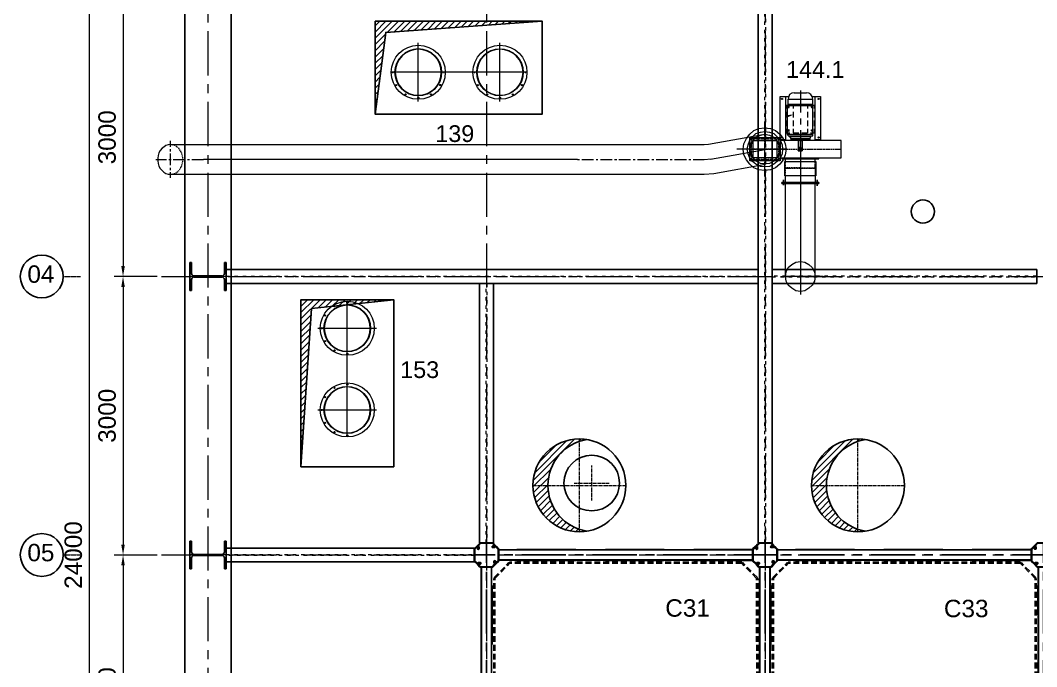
# Model space of a CAD drawing. Header units: millimetres. Extents: x 3220 to 226993, y 817 to 176024.
# Drawn here: x 42779 to 53725, y 117622 to 124585 of the extents above; entities that cross this region are included whole.
import ezdxf

# ---------------------------------------------------------------- set-up
doc = ezdxf.new("R2010")
doc.units = ezdxf.units.MM
for name, pattern in [('ACAD_ISO03W100', [30, 12, -18]), ('AXES', [50.8, 31.75, -6.35, 6.35, -6.35]), ('CENTER', [10.16, 6.35, -1.27, 1.27, -1.27]), ('CENTER2', [28.575, 19.05, -3.175, 3.175, -3.175]), ('CHAIN', [0.3543, 0.2362, -0.0295, 0.0591, -0.0295]), ('GEN3', [6.25, 4.75, -1.5]), ('HIDDEN', [9.525, 6.35, -3.175])]:
    doc.linetypes.add(name, pattern=pattern)
for name, color, linetype in [('3', 6, 'GEN3'), ('cellule', 7, 'Continuous'), ('Repère', 76, 'Continuous')]:
    doc.layers.add(name, color=color, linetype=linetype)
doc.layers.add('Axe', color=1, linetype='AXES', lineweight=9)
doc.layers.add('Cache', color=3, linetype='ACAD_ISO03W100', lineweight=13)
doc.layers.add('Mittelpunktmarkierung(DIN)', color=7, linetype='Continuous', lineweight=25, true_color=0x3f3f3f)
doc.layers.add('Sichtbare Kanten(DIN)', color=7, linetype='Continuous', lineweight=50, true_color=0x3f3f3f)
doc.styles.add('ARIAL_BOLD', font='arial.ttf')
doc.styles.get("Standard").update_dxf_attribs({"font": 'arial.ttf'})
doc.dimstyles.new('ECHE 75', dxfattribs={"dimscale": 75, "dimtxt": 2.5, "dimasz": 1.5, "dimexe": 1.25, "dimexo": 0.625, "dimgap": 1, "dimtad": 1, "dimdec": 0, "dimtxsty": 'ARIAL_BOLD', "dimcen": 2.5, "dimclrd": 4, "dimclre": 4, "dimclrt": 6, "dimadec": 0, "dimazin": 0, "dimtfac": 1, "dimtdec": 0, "dimtmove": 0, "dimatfit": 3, "dimfxl": 1, "dimlwd": 13, "dimlwe": 13, "dimarcsym": 0})

# ---------------------------------------------------------------- blocks, each defined once
blk = doc.blocks.new('*D474')
at = {"color": 4, "lineweight": 13, "transparency": 16777216}
for p, q in [((44253, 124825), (43791, 124825)), ((43885, 124713), (43885, 121938)), ((44253, 121825), (43791, 121825))]:
    blk.add_line(p, q, dxfattribs=at)
at = {"color": 4, "transparency": 16777216}
for points in [[(43866, 124713), (43904, 124713), (43885, 124825)], [(43866, 121938), (43904, 121938), (43885, 121825)]]:
    blk.add_solid(points, dxfattribs=at)
at = {"layer": 'Defpoints', "color": 0, "transparency": 16777216}
for p in [(44300, 124825), (43885, 121825), (44300, 121825)]:
    blk.add_point(p, dxfattribs=at)
at = {"color": 6, "transparency": 16777216, "insert": (43714, 123325), "char_height": 187.5, "attachment_point": 5, "rotation": 90, "style": 'ARIAL_BOLD'}
blk.add_mtext('3000', dxfattribs=at)
blk = doc.blocks.new('*D475')
at = {"color": 4, "lineweight": 13, "transparency": 16777216}
for p, q in [((44253, 121825), (43791, 121825)), ((43885, 121713), (43885, 118938)), ((44253, 118825), (43791, 118825))]:
    blk.add_line(p, q, dxfattribs=at)
at = {"color": 4, "transparency": 16777216}
for points in [[(43866, 121713), (43904, 121713), (43885, 121825)], [(43866, 118938), (43904, 118938), (43885, 118825)]]:
    blk.add_solid(points, dxfattribs=at)
at = {"layer": 'Defpoints', "color": 0, "transparency": 16777216}
for p in [(44300, 121825), (43885, 118825), (44300, 118825)]:
    blk.add_point(p, dxfattribs=at)
at = {"color": 6, "transparency": 16777216, "insert": (43714, 120325), "char_height": 187.5, "attachment_point": 5, "rotation": 90, "style": 'ARIAL_BOLD'}
blk.add_mtext('3000', dxfattribs=at)
blk = doc.blocks.new('*D476')
at = {"color": 4, "lineweight": 13, "transparency": 16777216}
for p, q in [((44253, 118825), (43791, 118825)), ((43885, 118713), (43885, 115938)), ((44253, 115825), (43791, 115825))]:
    blk.add_line(p, q, dxfattribs=at)
at = {"color": 4, "transparency": 16777216}
for points in [[(43866, 118713), (43904, 118713), (43885, 118825)], [(43866, 115938), (43904, 115938), (43885, 115825)]]:
    blk.add_solid(points, dxfattribs=at)
at = {"layer": 'Defpoints', "color": 0, "transparency": 16777216}
for p in [(44300, 118825), (43885, 115825), (44300, 115825)]:
    blk.add_point(p, dxfattribs=at)
at = {"color": 6, "transparency": 16777216, "insert": (43714, 117325), "char_height": 187.5, "attachment_point": 5, "rotation": 90, "style": 'ARIAL_BOLD'}
blk.add_mtext('3000', dxfattribs=at)
blk = doc.blocks.new('*D479')
at = {"color": 4, "lineweight": 13, "transparency": 16777216}
for p, q in [((43557, 130825), (43427, 130825)), ((43521, 130713), (43521, 106938)), ((43744, 106825), (43427, 106825))]:
    blk.add_line(p, q, dxfattribs=at)
at = {"color": 4, "transparency": 16777216}
for points in [[(43502, 130713), (43540, 130713), (43521, 130825)], [(43502, 106938), (43540, 106938), (43521, 106825)]]:
    blk.add_solid(points, dxfattribs=at)
at = {"layer": 'Defpoints', "color": 0, "transparency": 16777216}
for p in [(43604, 130825), (43521, 106825), (43791, 106825)]:
    blk.add_point(p, dxfattribs=at)
at = {"color": 6, "transparency": 16777216, "insert": (43350, 118825), "char_height": 187.5, "attachment_point": 5, "rotation": 90, "style": 'ARIAL_BOLD'}
blk.add_mtext('24000', dxfattribs=at)
blk = doc.blocks.new("SYST7ME D'AXE")
at = {"layer": 'Axe', "ltscale": 15}
for p, q in [((0, 18500), (0, -6500)), ((3000, 18500), (3000, -6500)), ((6000, 18500), (6000, -6500)), ((-500, 9000), (15500, 9000)), ((-500, 6000), (15500, 6000))]:
    blk.add_line(p, q, dxfattribs=at)
blk = doc.blocks.new('palplanche')
at = {"color": 1, "linetype": 'CENTER', "ltscale": 75}
for p, q in [((-2500, 2633), (-2500, -632)), ((500, 2633), (500, -632)), ((642, 2500), (-2632, 2500)), ((641, -500), (-2632, -500))]:
    blk.add_line(p, q, dxfattribs=at)
at = {"color": 0, "linetype": 'HIDDEN', "ltscale": 100}
for p, q in [((-2581, 2594), (-2581, 2599)), ((-2568, 2588), (-2568, 2593)), ((-2412, 2569), (-2407, 2569)), ((-2406, 2582), (-2401, 2582)), ((369, 2560), (-2367, 2560)), ((419, 2594), (419, 2599)), ((432, 2588), (432, 2593)), ((588, 2569), (593, 2569)), ((594, 2582), (599, 2582)), ((-2593, 2419), (-2598, 2419)), ((-2587, 2432), (-2592, 2432)), ((-2431, 2413), (-2431, 2408)), ((369, 2440), (-2367, 2440)), ((407, 2419), (402, 2419)), ((413, 2432), (408, 2432)), ((569, 2413), (569, 2408)), ((-2559, 2369), (-2559, -367)), ((-2439, 2369), (-2439, -367)), ((-2418, 2407), (-2418, 2402)), ((441, 2369), (439, -367)), ((561, 2369), (559, -367)), ((582, 2407), (582, 2402)), ((-2581, -406), (-2581, -401)), ((-2568, -412), (-2568, -407)), ((-2412, -431), (-2407, -431)), ((-2406, -418), (-2401, -418)), ((418, -406), (418, -401)), ((431, -412), (431, -407)), ((587, -431), (592, -431)), ((593, -418), (598, -418)), ((367, -440), (-2367, -440)), ((-2593, -581), (-2598, -581)), ((-2587, -568), (-2592, -568)), ((-2431, -587), (-2431, -592)), ((-2418, -593), (-2418, -598)), ((367, -560), (-2367, -560)), ((405, -581), (401, -581)), ((411, -568), (407, -568)), ((567, -587), (567, -592)), ((581, -593), (581, -598))]:
    blk.add_line(p, q, dxfattribs=at)
at = {"color": 4, "linetype": 'ByBlock'}
for p, q in [((362, 2439), (435, 2367)), ((-2565, 2367), (-2502, 2367)), ((435, 2367), (498, 2367))]:
    blk.add_line(p, q, dxfattribs=at)
at = {"color": 0, "linetype": 'HIDDEN', "ltscale": 100}
for points in [[(-2406, 2582), (-2406, 2570, -1), (-2413, 2570), (-2413, 2585, -0.198912), (-2411, 2589), (-2408, 2592, 0.414214), (-2408, 2606), (-2431, 2630, 0.198912), (-2438, 2633), (-2559, 2633, 0.198912), (-2566, 2630), (-2589, 2607, 0.414214), (-2589, 2593), (-2587, 2591, 0.198912), (-2580, 2588), (-2568, 2588)], [(-2401, 2582), (-2401, 2570, -1), (-2418, 2570), (-2418, 2585, -0.198912), (-2415, 2592), (-2411, 2596, 0.414214), (-2411, 2603), (-2435, 2626, 0.198912), (-2438, 2628), (-2559, 2628, 0.198912), (-2563, 2626), (-2586, 2603, 0.414214), (-2586, 2597), (-2584, 2595, 0.198912), (-2580, 2593), (-2568, 2593)], [(594, 2582), (594, 2570, -1), (587, 2570), (587, 2585, -0.198912), (588, 2589), (592, 2592, 0.414214), (592, 2606), (569, 2630, 0.198912), (562, 2633), (441, 2633, 0.198912), (434, 2630), (411, 2607, 0.414214), (411, 2593), (413, 2591, 0.198912), (420, 2588), (432, 2588)], [(599, 2582), (599, 2570, -1), (582, 2570), (582, 2585, -0.198912), (585, 2592), (589, 2596, 0.414214), (589, 2603), (565, 2626, 0.198912), (562, 2628), (441, 2628, 0.198912), (437, 2626), (414, 2603, 0.414214), (414, 2597), (416, 2595, 0.198912), (420, 2593), (432, 2593)], [(-2581, 2594), (-2569, 2594, -1), (-2569, 2587), (-2584, 2587, -0.198912), (-2587, 2589), (-2591, 2592, 0.414214), (-2605, 2592), (-2629, 2569, 0.198912), (-2631, 2562), (-2631, 2441, 0.198912), (-2629, 2434), (-2606, 2411, 0.414214), (-2592, 2411), (-2590, 2413, 0.198912), (-2587, 2420), (-2587, 2432)], [(-2581, 2599), (-2569, 2599, -1), (-2569, 2582), (-2584, 2582, -0.198912), (-2591, 2585), (-2595, 2589, 0.414214), (-2601, 2589), (-2625, 2565, 0.198912), (-2627, 2562), (-2627, 2441, 0.198912), (-2625, 2437), (-2602, 2414, 0.414214), (-2595, 2414), (-2593, 2416, 0.198912), (-2592, 2420), (-2592, 2432)], [(-2418, 2402), (-2430, 2402, -1), (-2430, 2419), (-2415, 2419, -0.198912), (-2408, 2416), (-2404, 2412, 0.414214), (-2397, 2412), (-2374, 2436, 0.198912), (-2372, 2439), (-2372, 2561, 0.198912), (-2374, 2564), (-2397, 2587, 0.414214), (-2403, 2587), (-2405, 2585, 0.198912), (-2407, 2581), (-2407, 2569)], [(-2418, 2407), (-2430, 2407, -1), (-2430, 2414), (-2415, 2414, -0.198912), (-2411, 2413), (-2408, 2409, 0.414214), (-2394, 2409), (-2370, 2433, 0.198912), (-2367, 2439), (-2367, 2561, 0.198912), (-2370, 2567), (-2393, 2590, 0.414214), (-2407, 2590), (-2409, 2588, 0.198912), (-2412, 2581), (-2412, 2569)], [(419, 2594), (431, 2594, -1), (431, 2587), (416, 2587, -0.198912), (413, 2589), (409, 2592, 0.414214), (395, 2592), (371, 2569, 0.198912), (369, 2562), (369, 2441, 0.198912), (371, 2434), (394, 2411, 0.414214), (408, 2411), (410, 2413, 0.198912), (413, 2420), (413, 2432)], [(419, 2599), (431, 2599, -1), (431, 2582), (416, 2582, -0.198912), (409, 2585), (405, 2589, 0.414214), (399, 2589), (375, 2565, 0.198912), (373, 2562), (373, 2441, 0.198912), (375, 2437), (398, 2414, 0.414214), (404, 2414), (407, 2416, 0.198912), (408, 2420), (408, 2432)], [(582, 2402), (570, 2402, -1), (570, 2419), (585, 2419, -0.198912), (592, 2416), (596, 2412, 0.414214), (603, 2412), (626, 2436, 0.198912), (628, 2439), (628, 2561, 0.198912), (626, 2564), (603, 2587, 0.414214), (597, 2587), (594, 2585, 0.198912), (593, 2581), (593, 2569)], [(582, 2407), (570, 2407, -1), (570, 2414), (585, 2414, -0.198912), (589, 2413), (592, 2409, 0.414214), (606, 2409), (630, 2433, 0.198912), (633, 2439), (633, 2561, 0.198912), (630, 2567), (607, 2590, 0.414214), (593, 2590), (591, 2588, 0.198912), (588, 2581), (588, 2569)], [(-2598, 2419), (-2598, 2431, -1), (-2581, 2431), (-2581, 2416, -0.198912), (-2584, 2409), (-2588, 2405, 0.414214), (-2588, 2399), (-2564, 2375, 0.198912), (-2561, 2373), (-2439, 2373, 0.198912), (-2436, 2375), (-2413, 2398, 0.414214), (-2413, 2405), (-2415, 2407, 0.198912), (-2419, 2408), (-2431, 2408)], [(-2593, 2419), (-2593, 2431, -1), (-2586, 2431), (-2586, 2416, -0.198912), (-2587, 2413), (-2591, 2409, 0.414214), (-2591, 2395), (-2567, 2371, 0.198912), (-2561, 2369), (-2439, 2369, 0.198912), (-2433, 2371), (-2410, 2394, 0.414214), (-2410, 2408), (-2412, 2410, 0.198912), (-2419, 2413), (-2431, 2413)], [(402, 2419), (402, 2431, -1), (419, 2431), (419, 2416, -0.198912), (416, 2409), (412, 2405, 0.414214), (412, 2399), (436, 2375, 0.198912), (439, 2373), (561, 2373, 0.198912), (564, 2375), (587, 2398, 0.414214), (587, 2405), (585, 2407, 0.198912), (581, 2408), (569, 2408)], [(407, 2419), (407, 2431, -1), (414, 2431), (414, 2416, -0.198912), (413, 2413), (409, 2409, 0.414214), (409, 2395), (433, 2371, 0.198912), (439, 2369), (561, 2369, 0.198912), (567, 2371), (590, 2394, 0.414214), (590, 2408), (588, 2410, 0.198912), (581, 2413), (569, 2413)], [(-2581, -406), (-2569, -406, -1), (-2569, -413), (-2584, -413, -0.198912), (-2587, -411), (-2591, -408, 0.414214), (-2605, -408), (-2629, -431, 0.198912), (-2631, -438), (-2631, -559, 0.198912), (-2629, -566), (-2606, -589, 0.414214), (-2592, -589), (-2590, -587, 0.198912), (-2587, -580), (-2587, -568)], [(-2581, -401), (-2569, -401, -1), (-2569, -418), (-2584, -418, -0.198912), (-2591, -415), (-2595, -411, 0.414214), (-2601, -411), (-2625, -435, 0.198912), (-2627, -438), (-2627, -559, 0.198912), (-2625, -563), (-2602, -586, 0.414214), (-2595, -586), (-2593, -584, 0.198912), (-2592, -580), (-2592, -568)], [(-2406, -418), (-2406, -430, -1), (-2413, -430), (-2413, -415, -0.198912), (-2411, -411), (-2408, -408, 0.414214), (-2408, -394), (-2431, -370, 0.198912), (-2438, -367), (-2559, -367, 0.198912), (-2566, -370), (-2589, -393, 0.414214), (-2589, -407), (-2587, -409, 0.198912), (-2580, -412), (-2568, -412)], [(-2401, -418), (-2401, -430, -1), (-2418, -430), (-2418, -415, -0.198912), (-2415, -408), (-2411, -404, 0.414214), (-2411, -397), (-2435, -374, 0.198912), (-2438, -372), (-2559, -372, 0.198912), (-2563, -374), (-2586, -397, 0.414214), (-2586, -403), (-2584, -405, 0.198912), (-2580, -407), (-2568, -407)], [(-2418, -598), (-2430, -598, -1), (-2430, -581), (-2415, -581, -0.198912), (-2408, -584), (-2404, -588, 0.414214), (-2397, -588), (-2374, -564, 0.198912), (-2372, -561), (-2372, -439, 0.198912), (-2374, -436), (-2397, -413, 0.414214), (-2403, -413), (-2405, -415, 0.198912), (-2407, -419), (-2407, -431)], [(-2418, -593), (-2430, -593, -1), (-2430, -586), (-2415, -586, -0.198912), (-2411, -587), (-2408, -591, 0.414214), (-2394, -591), (-2370, -567, 0.198912), (-2367, -561), (-2367, -439, 0.198912), (-2370, -433), (-2393, -410, 0.414214), (-2407, -410), (-2409, -412, 0.198912), (-2412, -419), (-2412, -431)], [(418, -406), (430, -406, -1), (430, -413), (414, -413, -0.198912), (411, -411), (407, -408, 0.414214), (394, -408), (370, -431, 0.198912), (367, -438), (367, -559, 0.198912), (370, -566), (393, -589, 0.414214), (406, -589), (409, -587, 0.198912), (411, -580), (411, -568)], [(418, -401), (430, -401, -1), (430, -418), (414, -418, -0.198912), (408, -415), (404, -411, 0.414214), (397, -411), (373, -435, 0.198912), (372, -438), (372, -559, 0.198912), (373, -563), (396, -586, 0.414214), (403, -586), (405, -584, 0.198912), (407, -580), (407, -568)], [(593, -418), (593, -430, -1), (586, -430), (586, -415, -0.198912), (587, -411), (591, -408, 0.414214), (591, -394), (567, -370, 0.198912), (560, -367), (439, -367, 0.198912), (432, -370), (409, -393, 0.414214), (409, -407), (412, -409, 0.198912), (418, -412), (431, -412)], [(598, -418), (598, -430, -1), (581, -430), (581, -415, -0.198912), (584, -408), (588, -404, 0.414214), (588, -397), (564, -374, 0.198912), (560, -372), (439, -372, 0.198912), (436, -374), (413, -397, 0.414214), (413, -403), (415, -405, 0.198912), (418, -407), (431, -407)], [(581, -598), (569, -598, -1), (569, -581), (584, -581, -0.198912), (591, -584), (594, -588, 0.414214), (601, -588), (625, -564, 0.198912), (626, -561), (626, -439, 0.198912), (625, -436), (602, -413, 0.414214), (595, -413), (593, -415, 0.198912), (592, -419), (592, -431)], [(581, -593), (569, -593, -1), (569, -586), (584, -586, -0.198912), (587, -587), (591, -591, 0.414214), (605, -591), (628, -567, 0.198912), (631, -561), (631, -439, 0.198912), (628, -433), (605, -410, 0.414214), (592, -410), (590, -412, 0.198912), (587, -419), (587, -431)], [(-2598, -581), (-2598, -569, -1), (-2581, -569), (-2581, -584, -0.198912), (-2584, -591), (-2588, -595, 0.414214), (-2588, -601), (-2564, -625, 0.198912), (-2561, -627), (-2439, -627, 0.198912), (-2436, -625), (-2413, -602, 0.414214), (-2413, -595), (-2415, -593, 0.198912), (-2419, -592), (-2431, -592)], [(-2593, -581), (-2593, -569, -1), (-2586, -569), (-2586, -584, -0.198912), (-2587, -587), (-2591, -591, 0.414214), (-2591, -605), (-2567, -629, 0.198912), (-2561, -631), (-2439, -631, 0.198912), (-2433, -629), (-2410, -606, 0.414214), (-2410, -592), (-2412, -590, 0.198912), (-2419, -587), (-2431, -587)], [(401, -581), (401, -569, -1), (417, -569), (417, -584, -0.198912), (415, -591), (411, -595, 0.414214), (411, -601), (434, -625, 0.198912), (438, -627), (559, -627, 0.198912), (563, -625), (585, -602, 0.414214), (585, -595), (583, -593, 0.198912), (580, -592), (567, -592)], [(405, -581), (405, -569, -1), (413, -569), (413, -584, -0.198912), (411, -587), (407, -591, 0.414214), (407, -605), (431, -629, 0.198912), (438, -631), (559, -631, 0.198912), (566, -629), (589, -606, 0.414214), (589, -592), (587, -590, 0.198912), (580, -587), (567, -587)]]:
    blk.add_lwpolyline(points, format="xyb", dxfattribs=at)
at = {"layer": '3', "linetype": 'HIDDEN', "ltscale": 10}
for p, q in [((-2418, 2256), (-2259, 2418)), ((-2410, 2247), (-2251, 2410)), ((-2259, 2418), (-2251, 2410)), ((249, 2422), (-2251, 2422)), ((-2251, 2410), (-2251, 2422)), ((249, 2410), (-2251, 2410)), ((249, 2410), (249, 2422)), ((259, 2418), (249, 2410)), ((410, 2247), (249, 2410)), ((418, 2256), (259, 2418)), ((-2422, 2247), (-2422, -247)), ((-2410, 2247), (-2422, 2247)), ((-2418, 2256), (-2410, 2247)), ((-2410, 2247), (-2410, -247)), ((410, 2247), (409, -247)), ((418, 2256), (410, 2247)), ((410, 2247), (422, 2247)), ((422, 2247), (421, -247)), ((-2410, -247), (-2422, -247)), ((-2418, -256), (-2410, -247)), ((-2418, -256), (-2259, -418)), ((-2410, -247), (-2251, -410)), ((409, -247), (249, -410)), ((417, -256), (258, -418)), ((417, -256), (409, -247)), ((409, -247), (421, -247)), ((-2259, -418), (-2251, -410)), ((249, -410), (-2251, -410)), ((-2251, -410), (-2251, -422)), ((249, -422), (-2251, -422)), ((258, -418), (249, -410)), ((249, -410), (249, -422))]:
    blk.add_line(p, q, dxfattribs=at)
at = {"layer": 'cellule', "color": 3}
for p, q in [((367, 2556), (-2370, 2556)), ((367, 2553), (-2370, 2553)), ((367, 2445), (-2370, 2445)), ((367, 2442), (-2370, 2442)), ((-2559, 2367), (-2559, -368)), ((-2556, 2367), (-2556, -368)), ((-2448, 2367), (-2448, -368)), ((-2445, 2367), (-2445, -368)), ((442, 2367), (442, -368)), ((445, 2367), (445, -368)), ((553, 2367), (553, -368)), ((556, 2367), (556, -368)), ((367, -443), (-2370, -443)), ((367, -446), (-2370, -446)), ((367, -554), (-2370, -554)), ((367, -557), (-2370, -557))]:
    blk.add_line(p, q, dxfattribs=at)
for points in [[(-2409, 2603, -0.414214), (-2409, 2591), (-2416, 2585, 0.198912), (-2417, 2582), (-2417, 2568, 1), (-2411, 2568), (-2411, 2578), (-2406, 2578), (-2406, 2568, -1), (-2422, 2568), (-2422, 2582, -0.198912), (-2419, 2588), (-2413, 2595, 0.414214), (-2413, 2600), (-2438, 2626, 0.198912), (-2441, 2627), (-2503, 2627), (-2565, 2627, 0.198912), (-2568, 2626), (-2591, 2602, 0.414214), (-2591, 2597), (-2584, 2591, 0.198912), (-2582, 2589), (-2571, 2589), (-2571, 2585), (-2582, 2585, -0.198912), (-2588, 2587), (-2594, 2594, -0.414214), (-2594, 2606), (-2571, 2629, -0.198912), (-2565, 2631), (-2503, 2631), (-2441, 2631, -0.198912), (-2435, 2629)], [(591, 2603, -0.414214), (591, 2591), (584, 2585, 0.198912), (583, 2582), (583, 2568, 1), (589, 2568), (589, 2578), (594, 2578), (594, 2568, -1), (578, 2568), (578, 2582, -0.198912), (581, 2588), (587, 2595, 0.414214), (587, 2600), (562, 2626, 0.198912), (559, 2627), (497, 2627), (435, 2627, 0.198912), (432, 2626), (409, 2602, 0.414214), (409, 2597), (416, 2591, 0.198912), (418, 2589), (429, 2589), (429, 2585), (418, 2585, -0.198912), (412, 2587), (406, 2594, -0.414214), (406, 2606), (429, 2629, -0.198912), (435, 2631), (497, 2631), (559, 2631, -0.198912), (565, 2629)], [(-2605, 2592, -0.414214), (-2593, 2592), (-2587, 2585, 0.198912), (-2584, 2584), (-2570, 2584, 1), (-2570, 2590), (-2580, 2590), (-2580, 2595), (-2570, 2595, -1), (-2570, 2579), (-2584, 2579, -0.198912), (-2590, 2582), (-2597, 2588, 0.414214), (-2602, 2588), (-2628, 2563, 0.198912), (-2629, 2560), (-2629, 2498), (-2629, 2436, 0.198912), (-2628, 2433), (-2604, 2410, 0.414214), (-2599, 2410), (-2593, 2416, 0.198912), (-2592, 2419), (-2592, 2430), (-2587, 2430), (-2587, 2419, -0.198912), (-2589, 2413), (-2596, 2406, -0.414214), (-2608, 2406), (-2631, 2430, -0.198912), (-2634, 2436), (-2634, 2498), (-2634, 2560, -0.198912), (-2631, 2566)], [(-2398, 2407, -0.414214), (-2410, 2407), (-2416, 2414, 0.198912), (-2419, 2415), (-2433, 2415, 1), (-2433, 2409), (-2423, 2409), (-2423, 2404), (-2433, 2404, -1), (-2433, 2420), (-2419, 2420, -0.198912), (-2413, 2417), (-2406, 2411, 0.414214), (-2401, 2411), (-2375, 2436, 0.198912), (-2374, 2439), (-2374, 2501), (-2374, 2563, 0.198912), (-2375, 2566), (-2399, 2589, 0.414214), (-2404, 2589), (-2410, 2582, 0.198912), (-2411, 2580), (-2411, 2569), (-2416, 2569), (-2416, 2580, -0.198912), (-2414, 2586), (-2407, 2592, -0.414214), (-2395, 2592), (-2372, 2569, -0.198912), (-2370, 2563), (-2370, 2501), (-2370, 2439, -0.198912), (-2372, 2433)], [(395, 2592, -0.414214), (407, 2592), (413, 2585, 0.198912), (416, 2584), (430, 2584, 1), (430, 2590), (420, 2590), (420, 2595), (430, 2595, -1), (430, 2579), (416, 2579, -0.198912), (410, 2582), (403, 2588, 0.414214), (398, 2588), (372, 2563, 0.198912), (371, 2560), (371, 2498), (371, 2436, 0.198912), (372, 2433), (396, 2410, 0.414214), (401, 2410), (407, 2416, 0.198912), (408, 2419), (408, 2430), (413, 2430), (413, 2419, -0.198912), (411, 2413), (404, 2406, -0.414214), (392, 2406), (369, 2430, -0.198912), (367, 2436), (367, 2498), (367, 2560, -0.198912), (369, 2566)], [(602, 2407, -0.414214), (590, 2407), (584, 2414, 0.198912), (581, 2415), (567, 2415, 1), (567, 2409), (577, 2409), (577, 2404), (567, 2404, -1), (567, 2420), (581, 2420, -0.198912), (587, 2417), (594, 2411, 0.414214), (599, 2411), (625, 2436, 0.198912), (626, 2439), (626, 2501), (626, 2563, 0.198912), (625, 2566), (601, 2589, 0.414214), (596, 2589), (590, 2582, 0.198912), (589, 2580), (589, 2569), (584, 2569), (584, 2580, -0.198912), (586, 2586), (593, 2592, -0.414214), (605, 2592), (628, 2569, -0.198912), (631, 2563), (631, 2501), (631, 2439, -0.198912), (628, 2433)], [(-2594, 2396, -0.414214), (-2594, 2407), (-2587, 2414, 0.198912), (-2586, 2417), (-2586, 2431, 1), (-2592, 2431), (-2592, 2421), (-2597, 2421), (-2597, 2431, -1), (-2581, 2431), (-2581, 2417, -0.198912), (-2584, 2411), (-2590, 2404, 0.414214), (-2590, 2399), (-2565, 2373, 0.198912), (-2562, 2372), (-2500, 2372), (-2438, 2372, 0.198912), (-2435, 2373), (-2412, 2397, 0.414214), (-2412, 2402), (-2419, 2408, 0.198912), (-2421, 2409), (-2432, 2409), (-2432, 2414), (-2421, 2414, -0.198912), (-2415, 2412), (-2409, 2405, -0.414214), (-2409, 2393), (-2432, 2370, -0.198912), (-2438, 2367), (-2500, 2367), (-2562, 2367, -0.198912), (-2568, 2370)], [(406, 2396, -0.414214), (406, 2407), (413, 2414, 0.198912), (414, 2417), (414, 2431, 1), (408, 2431), (408, 2421), (403, 2421), (403, 2431, -1), (419, 2431), (419, 2417, -0.198912), (416, 2411), (410, 2404, 0.414214), (410, 2399), (435, 2373, 0.198912), (438, 2372), (500, 2372), (562, 2372, 0.198912), (565, 2373), (588, 2397, 0.414214), (588, 2402), (581, 2408, 0.198912), (579, 2409), (568, 2409), (568, 2414), (579, 2414, -0.198912), (585, 2412), (591, 2405, -0.414214), (591, 2393), (568, 2370, -0.198912), (562, 2367), (500, 2367), (438, 2367, -0.198912), (432, 2370)], [(-2605, -408, -0.414214), (-2593, -408), (-2587, -414, 0.198912), (-2584, -415), (-2570, -415, 1), (-2570, -409), (-2580, -409), (-2580, -404), (-2570, -404, -1), (-2570, -420), (-2584, -420, -0.198912), (-2590, -418), (-2597, -411, 0.414214), (-2602, -411), (-2628, -437, 0.198912), (-2629, -439), (-2629, -501), (-2629, -564, 0.198912), (-2628, -566), (-2604, -590, 0.414214), (-2599, -590), (-2593, -583, 0.198912), (-2592, -580), (-2592, -570), (-2587, -570), (-2587, -580, -0.198912), (-2589, -586), (-2596, -593, -0.414214), (-2608, -593), (-2631, -570, -0.198912), (-2634, -564), (-2634, -501), (-2634, -439, -0.198912), (-2631, -433)], [(-2409, -396, -0.414214), (-2409, -408), (-2416, -415, 0.198912), (-2417, -417), (-2417, -431, 1), (-2411, -431), (-2411, -422), (-2406, -422), (-2406, -431, -1), (-2422, -431), (-2422, -417, -0.198912), (-2419, -411), (-2413, -405, 0.414214), (-2413, -400), (-2438, -374, 0.198912), (-2441, -373), (-2503, -373), (-2565, -373, 0.198912), (-2568, -374), (-2591, -397, 0.414214), (-2591, -402), (-2584, -409, 0.198912), (-2582, -410), (-2571, -410), (-2571, -415), (-2582, -415, -0.198912), (-2588, -412), (-2594, -406, -0.414214), (-2594, -394), (-2571, -370, -0.198912), (-2565, -368), (-2503, -368), (-2441, -368, -0.198912), (-2435, -370)], [(-2398, -592, -0.414214), (-2410, -592), (-2416, -586, 0.198912), (-2419, -585), (-2433, -585, 1), (-2433, -591), (-2423, -591), (-2423, -596), (-2433, -596, -1), (-2433, -580), (-2419, -580, -0.198912), (-2413, -582), (-2406, -589, 0.414214), (-2401, -589), (-2375, -563, 0.198912), (-2374, -561), (-2374, -499), (-2374, -436, 0.198912), (-2375, -434), (-2399, -410, 0.414214), (-2404, -410), (-2410, -417, 0.198912), (-2411, -420), (-2411, -430), (-2416, -430), (-2416, -420, -0.198912), (-2414, -414), (-2407, -407, -0.414214), (-2395, -407), (-2372, -430, -0.198912), (-2370, -436), (-2370, -499), (-2370, -561, -0.198912), (-2372, -567)], [(395, -408, -0.414214), (407, -408), (413, -414, 0.198912), (416, -415), (430, -415, 1), (430, -409), (420, -409), (420, -404), (430, -404, -1), (430, -420), (416, -420, -0.198912), (410, -418), (403, -411, 0.414214), (398, -411), (372, -437, 0.198912), (371, -439), (371, -501), (371, -564, 0.198912), (372, -566), (396, -590, 0.414214), (401, -590), (407, -583, 0.198912), (408, -580), (408, -570), (413, -570), (413, -580, -0.198912), (411, -586), (404, -593, -0.414214), (392, -593), (369, -570, -0.198912), (367, -564), (367, -501), (367, -439, -0.198912), (369, -433)], [(591, -396, -0.414214), (591, -408), (584, -415, 0.198912), (583, -417), (583, -431, 1), (589, -431), (589, -422), (594, -422), (594, -431, -1), (578, -431), (578, -417, -0.198912), (581, -411), (587, -405, 0.414214), (587, -400), (562, -374, 0.198912), (559, -373), (497, -373), (435, -373, 0.198912), (432, -374), (409, -397, 0.414214), (409, -402), (416, -409, 0.198912), (418, -410), (429, -410), (429, -415), (418, -415, -0.198912), (412, -412), (406, -406, -0.414214), (406, -394), (429, -370, -0.198912), (435, -368), (497, -368), (559, -368, -0.198912), (565, -370)], [(602, -592, -0.414214), (590, -592), (584, -586, 0.198912), (581, -585), (567, -585, 1), (567, -591), (577, -591), (577, -596), (567, -596, -1), (567, -580), (581, -580, -0.198912), (587, -582), (594, -589, 0.414214), (599, -589), (625, -563, 0.198912), (626, -561), (626, -499), (626, -436, 0.198912), (625, -434), (601, -410, 0.414214), (596, -410), (590, -417, 0.198912), (589, -420), (589, -430), (584, -430), (584, -420, -0.198912), (586, -414), (593, -407, -0.414214), (605, -407), (628, -430, -0.198912), (631, -436), (631, -499), (631, -561, -0.198912), (628, -567)], [(-2594, -604, -0.414214), (-2594, -592), (-2587, -585, 0.198912), (-2586, -583), (-2586, -569, 1), (-2592, -569), (-2592, -578), (-2597, -578), (-2597, -569, -1), (-2581, -569), (-2581, -583, -0.198912), (-2584, -589), (-2590, -595, 0.414214), (-2590, -600), (-2565, -626, 0.198912), (-2562, -627), (-2500, -627), (-2438, -627, 0.198912), (-2435, -626), (-2412, -603, 0.414214), (-2412, -598), (-2419, -591, 0.198912), (-2421, -590), (-2432, -590), (-2432, -585), (-2421, -585, -0.198912), (-2415, -588), (-2409, -594, -0.414214), (-2409, -606), (-2432, -630, -0.198912), (-2438, -632), (-2500, -632), (-2562, -632, -0.198912), (-2568, -630)], [(406, -604, -0.414214), (406, -592), (413, -585, 0.198912), (414, -583), (414, -569, 1), (408, -569), (408, -578), (403, -578), (403, -569, -1), (419, -569), (419, -583, -0.198912), (416, -589), (410, -595, 0.414214), (410, -600), (435, -626, 0.198912), (438, -627), (500, -627), (562, -627, 0.198912), (565, -626), (588, -603, 0.414214), (588, -598), (581, -591, 0.198912), (579, -590), (568, -590), (568, -585), (579, -585, -0.198912), (585, -588), (591, -594, -0.414214), (591, -606), (568, -630, -0.198912), (562, -632), (500, -632), (438, -632, -0.198912), (432, -630)]]:
    blk.add_lwpolyline(points, format="xyb", close=True, dxfattribs=at)
for p in [(-2374, 2563), (-2374, -436), (626, -436)]:
    blk.add_point(p, dxfattribs=at)
at = {"layer": 'cellule'}
blk.add_point((626, 2563), dxfattribs=at)
blk = doc.blocks.new('Level +12 m')
h = blk.add_hatch()
h.set_pattern_fill('ANSI31', color=256, scale=15)
h.paths.add_polyline_path([(3600, -6250), (1800, -6250), (1800, -7250), (1915, -6370)])
h = blk.add_hatch()
h.set_pattern_fill('ANSI31', color=256, scale=15)
h.paths.add_polyline_path([(2000, -9250), (1000, -9250), (1000, -11050), (1113, -9345)])
h = blk.add_hatch()
h.set_pattern_fill('ANSI31', color=256, scale=15)
h.paths.add_polyline_path([(4081, -10757, 0.462539), (3500, -11250, 0.462539), (4081, -11743, -0.84972)])
h = blk.add_hatch()
h.set_pattern_fill('ANSI31', color=256, scale=15)
h.set_pattern_definition([(45, (3000, 0), (-33.67596, 33.67596), [])])
h.paths.add_polyline_path([(7081, -10757, 0.462539), (6500, -11250, 0.462539), (7081, -11743, -0.84972)])
at = {"linetype": 'Continuous'}
for p, q in [((-195, -9150), (-195, -8850)), ((-176, -8850), (-195, -8850)), ((-176, -8968), (-176, -8850)), ((176, -8968), (176, -8850)), ((195, -8850), (176, -8850)), ((195, -9150), (195, -8850)), ((-176, -9150), (-176, -9032)), ((149, -8994), (-151, -8994)), ((149, -9006), (-149, -9006)), ((176, -9150), (176, -9032)), ((-176, -9150), (-195, -9150)), ((195, -9150), (176, -9150)), ((-195, -12150), (-195, -11850)), ((-176, -11850), (-195, -11850)), ((-176, -11968), (-176, -11850)), ((176, -11968), (176, -11850)), ((195, -11850), (176, -11850)), ((195, -12150), (195, -11850)), ((-176, -12150), (-176, -12032)), ((149, -11994), (-151, -11994)), ((149, -12006), (-149, -12006)), ((176, -12150), (176, -12032)), ((-176, -12150), (-195, -12150)), ((195, -12150), (176, -12150))]:
    blk.add_line(p, q, dxfattribs=at)
for points in [[(15250, -24250), (-250, -24250), (-250, 250), (15250, 250)], [(250, -250), (14750, -250), (14750, -23750), (250, -23750)], [(5925, -6133), (6075, -6133), (6075, -11869), (5925, -11869)], [(1800, -6250), (3600, -6250), (3600, -7250), (1800, -7250)], [(5925, -8925), (5925, -9075), (195, -9075), (195, -8925)], [(6075, -8925), (6075, -9075), (8925, -9075), (8925, -8925)], [(2925, -9075), (3075, -9075), (3075, -11869), (2925, -11869)], [(1000, -11050), (1000, -9250), (2000, -9250), (2000, -11050)], [(2869, -11925), (2869, -12075), (195, -12075), (195, -11925)]]:
    blk.add_lwpolyline(points, close=True)
for points in [[(3600, -6250), (1915, -6370), (1800, -7250)], [(2000, -9250), (1113, -9345), (1000, -11050)]]:
    blk.add_lwpolyline(points)
for centre in [(4000, -11250), (7000, -11250)]:
    blk.add_circle(centre, 500)
for centre, start, end in [((-149, -8968), 180, 270), ((149, -8968), 270, 0), ((-149, -9032), 90, 180), ((149, -9032), 0, 90), ((-149, -11968), 180, 270), ((-149, -12032), 90, 180), ((149, -11968), 270, 0), ((149, -12032), 0, 90)]:
    blk.add_arc(centre, 27, start, end, dxfattribs=at)
for centre in [(4161, -11250), (7161, -11250)]:
    blk.add_arc(centre, 500, 99.2895, 260.7105)
at = {"layer": 'Axe', "color": 1, "linetype": 'CENTER2'}
for p, q in [((195, -9000), (-195, -9000)), ((195, -12000), (-195, -12000))]:
    blk.add_line(p, q, dxfattribs=at)
at = {"layer": 'Axe'}
for p, q in [((4000, -11750), (4000, -10750)), ((7000, -11750), (7000, -10750)), ((3500, -11250), (4500, -11250)), ((6500, -11250), (7500, -11250))]:
    blk.add_line(p, q, dxfattribs=at)
at = {"layer": 'Cache', "ltscale": 3}
for points in [[(6004, -11869), (5997, -11869), (5997, -6133), (6004, -6133)], [(195, -9004), (195, -8997), (5925, -8997), (5925, -9004)], [(3004, -11869), (2997, -11869), (2997, -9075), (3004, -9075)], [(8925, -9004), (8925, -8997), (6075, -8997), (6075, -9004)], [(195, -12004), (195, -11996), (2869, -11996), (2869, -12004)]]:
    blk.add_lwpolyline(points, close=True, dxfattribs=at)
blk.add_blockref("SYST7ME D'AXE", (0, -18000))
at = {"xscale": -1, "rotation": 180}
for p in [(5500, -12500), (8500, -12500)]:
    blk.add_blockref('palplanche', p, dxfattribs=at)
blk = doc.blocks.new('aspirateur broyeur')
at = {"true_color": 0x000001}
blk.add_hatch(color=1, dxfattribs=at).paths.add_polyline_path([(238, 344), (313, 377), (235, 370)])
at = {"color": 1, "linetype": 'Continuous', "lineweight": 5}
blk.add_line((-2021, -107), (-6047, -107), dxfattribs=at)
at = {"color": 7, "linetype": 'Continuous', "lineweight": 15, "true_color": 0x000007}
for points in [[(161, 569), (221, 569), (221, 103), (161, 103)], [(183, 536), (176, 540), (176, 548), (183, 550), (187, 548), (190, 543), (187, 540)], [(539, 569), (598, 569), (598, 103), (539, 103)], [(575, 536), (572, 540), (568, 543), (572, 548), (575, 550), (582, 548), (582, 540)], [(-7, 232), (57, 225), (112, 203), (157, 166), (195, 118), (216, 61), (228, 2), (216, -57), (195, -112), (157, -160), (112, -197), (57, -219), (-7, -226), (-66, -219), (-121, -197), (-166, -160), (-202, -112), (-228, -57), (-235, 2), (-228, 61), (-202, 118), (-166, 166), (-121, 203), (-66, 225)], [(-2, 192), (46, 187), (95, 170), (131, 137), (164, 99), (183, 51), (187, 2), (183, -46), (164, -93), (131, -131), (95, -160), (46, -183), (-2, -186), (-50, -183), (-99, -160), (-135, -131), (-166, -93), (-183, -46), (-192, 2), (-183, 51), (-166, 99), (-135, 137), (-99, 170), (-50, 187)], [(-166, 128), (161, 128), (161, -124), (-166, -124)], [(-2, 163), (46, 154), (95, 132), (128, 95), (150, 51), (157, 2), (150, -46), (128, -90), (95, -127), (46, -150), (-2, -157), (-50, -150), (-95, -127), (-132, -90), (-154, -46), (-161, 2), (-154, 51), (-132, 95), (-95, 132), (-50, 154)], [(-128, 106), (-132, 106), (-132, 118), (-121, 118), (-121, 106)], [(-2, 106), (-7, 106), (-9, 114), (-7, 118), (2, 118), (5, 114), (2, 106)], [(145, 106), (142, 106), (138, 114), (142, 118), (150, 118), (154, 114), (150, 106)], [(183, 121), (176, 125), (176, 132), (183, 137), (187, 132), (190, 128), (187, 125)], [(575, 121), (572, 125), (568, 128), (572, 132), (575, 137), (582, 132), (582, 125)], [(-147, 59), (-150, 61), (-154, 66), (-150, 70), (-147, 73), (-142, 70), (-142, 61)], [(-128, 95), (128, 95), (128, -90), (-128, -90)], [(145, 59), (138, 61), (138, 70), (145, 73), (150, 70), (150, 61)], [(-147, -64), (-150, -64), (-154, -60), (-150, -57), (-147, -53), (-142, -57), (-142, -64)], [(-128, -112), (-132, -112), (-132, -101), (-121, -101), (-121, -112)], [(-2, -112), (-7, -112), (-9, -108), (-7, -101), (2, -101), (5, -108), (2, -112)], [(124, -112), (119, -112), (116, -108), (119, -101), (128, -101), (128, -112)], [(145, -64), (138, -64), (138, -57), (145, -53), (150, -57), (150, -64)], [(212, -131), (546, -131), (546, -283), (212, -283)], [(380, -1207), (427, -1216), (472, -1240), (508, -1273), (532, -1318), (539, -1370), (532, -1418), (508, -1463), (472, -1496), (427, -1522), (380, -1530), (331, -1522), (287, -1496), (250, -1463), (228, -1418), (221, -1370), (228, -1318), (250, -1273), (287, -1240), (331, -1216)]]:
    blk.add_lwpolyline(points, close=True, dxfattribs=at)
for points in [[(221, 569), (254, 569)], [(506, 569), (539, 569)], [(-610, 55), (-25, 159)], [(-6407, 52), (-6429, 48), (-6455, 41), (-6477, 26), (-6495, 12), (-6514, -12), (-6529, -38), (-6536, -64), (-6540, -93), (-6540, -122), (-6536, -152), (-6529, -181), (-6514, -204), (-6495, -226), (-6477, -244), (-6455, -259), (-6429, -266), (-6407, -266)], [(-6407, 52), (-655, 52)], [(-655, 52), (-610, 55)], [(819, -90), (819, 95), (161, 95)], [(161, -90), (819, -90), (819, -90)], [(179, -98), (171, -90)], [(579, -98), (179, -98), (179, -101), (579, -101), (579, -98), (539, -98), (539, -101), (579, -101), (179, -101), (221, -101), (221, -98), (179, -98), (179, -101)], [(579, -98), (587, -90)], [(-551, -259), (4, -159)], [(-6407, -266), (-655, -266)], [(-655, -266), (-551, -259)], [(221, -368), (539, -368), (539, -368)], [(221, -1370), (221, -368)], [(539, -1370), (539, -368)]]:
    blk.add_lwpolyline(points, dxfattribs=at)
at = {"color": 7, "linetype": 'Continuous', "lineweight": 5, "true_color": 0x000007}
for points in [[(313, 610), (287, 607), (264, 591), (254, 569), (247, 543)], [(313, 610), (446, 610)], [(513, 543), (506, 569), (494, 591), (472, 607), (446, 610)], [(231, 477), (231, 440)], [(231, 477), (268, 477)], [(242, 474), (247, 488)], [(242, 163), (242, 474)], [(242, 474), (516, 474)], [(242, 458), (264, 458)], [(247, 488), (247, 543)], [(247, 543), (513, 543)], [(247, 488), (513, 488)], [(254, 443), (254, 469)], [(302, 477), (302, 440)], [(302, 477), (364, 477)], [(394, 477), (456, 477)], [(456, 477), (456, 440)], [(490, 477), (527, 477), (527, 477)], [(516, 458), (494, 458)], [(506, 443), (506, 469)], [(513, 488), (513, 543)], [(516, 474), (513, 488)], [(516, 163), (516, 474)], [(527, 477), (527, 440)], [(231, 406), (231, 344)], [(302, 406), (302, 344)], [(456, 406), (456, 344)], [(527, 406), (527, 344)], [(231, 313), (231, 251)], [(231, 221), (231, 180), (231, 180)], [(302, 313), (302, 251)], [(302, 221), (302, 180), (302, 180)], [(456, 313), (456, 251)], [(456, 221), (456, 180), (456, 180)], [(527, 313), (527, 251)], [(527, 221), (527, 180), (527, 180)], [(231, 180), (268, 180)], [(242, 203), (264, 203)], [(247, 147), (242, 163)], [(242, 163), (516, 163)], [(247, 147), (513, 147)], [(254, 213), (254, 192)], [(264, 147), (264, 140)], [(264, 140), (276, 118)], [(264, 140), (494, 140)], [(276, 118), (276, 106)], [(276, 118), (482, 118)], [(302, 180), (364, 180)], [(394, 180), (456, 180)], [(494, 140), (482, 118)], [(482, 118), (482, 106)], [(490, 180), (527, 180), (527, 180)], [(516, 203), (494, 203)], [(494, 147), (494, 140)], [(506, 213), (506, 192)], [(513, 147), (516, 163)], [(276, 106), (280, 106)], [(309, 106), (313, 106)], [(309, 106), (449, 106), (449, 106)], [(339, 106), (339, 99)], [(339, 99), (342, 99)], [(357, 99), (357, 95)], [(357, 95), (357, 85)], [(357, 95), (401, 95)], [(357, 85), (357, -12)], [(357, 85), (361, 85)], [(357, 85), (357, 80), (357, 80)], [(357, 85), (361, 80), (357, 80)], [(357, 77), (361, 77)], [(361, 77), (361, -5)], [(372, 21), (380, 25)], [(387, 21), (380, 25)], [(401, 99), (401, -15), (401, -15)], [(420, 106), (420, 99)], [(420, 99), (423, 99)], [(449, 106), (454, 106)], [(482, 106), (487, 106)], [(357, -5), (361, -5)], [(357, -12), (357, -15)], [(357, -12), (361, -12), (361, -12)], [(357, -12), (361, -12)], [(357, -15), (401, -15)], [(357, -15), (361, -15)], [(361, -15), (397, -15)], [(401, -15), (397, -15)], [(221, -145), (221, -138), (221, -138)], [(221, -164), (221, -153)], [(221, -183), (221, -171)], [(221, -197), (221, -190)], [(231, -197), (221, -197), (221, -197)], [(228, -205), (221, -205), (221, -205)], [(221, -216), (221, -205), (221, -205)], [(247, -205), (231, -205)], [(250, -197), (238, -197)], [(264, -205), (250, -205)], [(268, -197), (257, -197)], [(283, -205), (268, -205)], [(287, -197), (276, -197)], [(302, -205), (290, -205)], [(305, -197), (294, -197)], [(320, -205), (309, -205)], [(323, -197), (313, -197)], [(339, -205), (328, -205)], [(342, -197), (331, -197)], [(357, -205), (346, -205)], [(361, -197), (349, -197)], [(375, -205), (364, -205)], [(380, -197), (368, -197)], [(380, -197), (390, -197)], [(394, -205), (383, -205)], [(397, -197), (409, -197)], [(413, -205), (401, -205)], [(416, -197), (427, -197)], [(432, -205), (420, -205)], [(435, -197), (446, -197)], [(449, -205), (439, -205)], [(454, -197), (465, -197)], [(468, -205), (456, -205)], [(472, -197), (482, -197)], [(490, -205), (475, -205)], [(490, -197), (501, -197)], [(508, -205), (494, -205)], [(508, -197), (520, -197)], [(527, -205), (513, -205)], [(527, -197), (539, -197), (539, -197)], [(539, -205), (532, -205)], [(539, -145), (539, -134), (539, -134)], [(539, -164), (539, -150)], [(539, -183), (539, -167)], [(539, -197), (539, -186)], [(539, -205), (539, -219)], [(221, -234), (221, -223)], [(221, -252), (221, -242)], [(221, -271), (221, -260)], [(539, -223), (539, -238)], [(539, -242), (539, -257)], [(539, -260), (539, -276), (539, -276)]]:
    blk.add_lwpolyline(points, dxfattribs=at)
at = {"color": 1, "linetype": 'Continuous', "lineweight": 5, "true_color": 0x000001}
for points in [[(380, 633), (380, 396)], [(380, 332), (380, 270)], [(-2, 140), (-2, 299), (-2, 299)], [(-147, 95), (-147, 114), (-132, 114)], [(-128, 114), (-124, 114)], [(-121, 114), (-109, 114)], [(-102, 114), (-99, 114)], [(-95, 114), (-83, 114)], [(-76, 114), (-73, 114)], [(-69, 114), (-57, 114)], [(-50, 114), (-47, 114)], [(-47, 114), (-31, 114)], [(-28, 114), (-24, 114)], [(-21, 114), (-9, 114)], [(-2, 121), (-2, 128), (-2, 128)], [(-2, 92), (-2, 114)], [(-2, 114), (2, 114)], [(-2, 114), (2, 114)], [(-2, 95), (-2, 111)], [(5, 114), (17, 114)], [(24, 114), (27, 114)], [(31, 114), (43, 114)], [(50, 114), (53, 114)], [(53, 114), (69, 114)], [(72, 114), (76, 114)], [(79, 114), (90, 114)], [(98, 114), (102, 114)], [(105, 114), (116, 114)], [(124, 114), (128, 114)], [(131, 114), (145, 114), (145, 114)], [(145, 114), (145, 95)], [(380, 206), (380, -31), (380, -31)], [(-6407, 93), (-6407, 29)], [(-6407, 4), (-6407, -22)], [(-6374, 45), (-6381, 48), (-6381, 48)], [(-6355, 41), (-6358, 41), (-6365, 45)], [(-6336, 29), (-6348, 38)], [(-6325, 19), (-6332, 26)], [(-6310, 4), (-6315, 12), (-6317, 14)], [(-176, 2), (-306, 2), (-306, 2)], [(-158, 2), (-166, 2), (-166, 2)], [(-166, 2), (-154, 2)], [(-128, 2), (-150, 2)], [(-150, 2), (-147, 2)], [(-147, 92), (-142, 92)], [(-147, 73), (-147, 85)], [(-147, 66), (-142, 66)], [(-147, 47), (-147, 59)], [(-147, 40), (-142, 40)], [(-147, 21), (-147, 35)], [(-147, 14), (-142, 14)], [(-147, -5), (-147, 11)], [(-132, 2), (-147, 2)], [(-147, 2), (-142, 2)], [(-142, 2), (-128, 2)], [(-128, 2), (-124, 2)], [(-124, 2), (-121, 2)], [(-109, 2), (-121, 2)], [(-116, 2), (-102, 2)], [(24, 2), (-102, 2)], [(-102, 2), (-99, 2)], [(-99, 2), (-95, 2)], [(-83, 2), (-95, 2)], [(-90, 2), (-80, 2)], [(-76, 2), (-73, 2)], [(-73, 2), (-69, 2)], [(-57, 2), (-69, 2)], [(-66, 2), (-54, 2)], [(-50, 2), (-47, 2)], [(-31, 2), (-47, 2)], [(-47, 2), (-43, 2)], [(-43, 2), (-28, 2)], [(-28, 2), (-24, 2)], [(-24, 2), (-21, 2)], [(-9, 2), (-21, 2)], [(-17, 2), (-2, 2)], [(-2, 92), (2, 92)], [(-2, 73), (-2, 85)], [(-2, -60), (-2, 66)], [(-2, 66), (2, 66)], [(-2, 47), (-2, 59)], [(-2, 40), (2, 40)], [(-2, 21), (-2, 35)], [(-2, 14), (2, 14)], [(-2, -5), (-2, 11)], [(-2, 2), (2, 2)], [(2, 2), (5, 2)], [(17, 2), (5, 2)], [(9, 2), (20, 2)], [(24, 2), (27, 2)], [(27, 2), (31, 2)], [(43, 2), (31, 2)], [(35, 2), (46, 2)], [(72, 2), (50, 2)], [(50, 2), (53, 2)], [(69, 2), (53, 2)], [(53, 2), (57, 2)], [(57, 2), (72, 2)], [(72, 2), (76, 2)], [(76, 2), (79, 2)], [(90, 2), (79, 2)], [(83, 2), (98, 2)], [(228, 2), (98, 2)], [(98, 2), (102, 2)], [(102, 2), (105, 2)], [(116, 2), (105, 2)], [(109, 2), (119, 2)], [(124, 2), (128, 2)], [(128, 2), (131, 2)], [(142, 2), (131, 2)], [(135, 2), (145, 2)], [(145, 92), (150, 92)], [(145, 85), (145, 73)], [(145, 66), (150, 66)], [(145, 59), (145, 47)], [(145, 40), (150, 40)], [(145, 35), (145, 21)], [(145, 14), (150, 14)], [(145, 11), (145, -5)], [(150, 2), (154, 2)], [(161, 2), (154, 2)], [(154, 2), (157, 2)], [(157, 2), (171, 2)], [(176, 2), (179, 2)], [(183, 2), (197, 2)], [(202, 2), (205, 2)], [(209, 2), (221, 2)], [(228, 2), (231, 2)], [(235, 2), (247, 2)], [(254, 2), (257, 2)], [(257, 2), (271, 2)], [(276, 2), (280, 2)], [(283, 2), (297, 2)], [(302, 2), (305, 2)], [(309, 2), (320, 2)], [(328, 2), (331, 2)], [(335, 2), (346, 2)], [(354, 2), (357, 2)], [(357, 2), (372, 2)], [(375, 2), (380, 2)], [(383, 2), (397, 2)], [(401, 2), (406, 2)], [(409, 2), (420, 2)], [(427, 2), (432, 2)], [(435, 2), (446, 2)], [(454, 2), (456, 2)], [(456, 2), (472, 2)], [(475, 2), (480, 2)], [(482, 2), (498, 2)], [(501, 2), (506, 2)], [(508, 2), (520, 2)], [(527, 2), (532, 2)], [(535, 2), (546, 2)], [(553, 2), (558, 2)], [(558, 2), (572, 2)], [(575, 2), (579, 2)], [(582, 2), (598, 2)], [(601, 2), (605, 2)], [(608, 2), (620, 2)], [(627, 2), (631, 2)], [(634, 2), (646, 2)], [(653, 2), (657, 2)], [(657, 2), (672, 2)], [(675, 2), (679, 2)], [(684, 2), (698, 2)], [(701, 2), (705, 2)], [(710, 2), (720, 2)], [(727, 2), (731, 2)], [(734, 2), (746, 2)], [(753, 2), (757, 2)], [(757, 2), (772, 2)], [(776, 2), (779, 2)], [(783, 2), (798, 2)], [(802, 2), (805, 2)], [(809, 2), (819, 2), (819, 2)], [(-6562, -107), (-6448, -107)], [(-6422, -107), (-6398, -107)], [(-6407, -45), (-6407, -171)], [(-6374, -107), (-6247, -107)], [(-6299, -12), (-6306, 0)], [(-6288, -26), (-6296, -14)], [(-6281, -41), (-6284, -38), (-6288, -29)], [(-6277, -59), (-6281, -48)], [(-6273, -78), (-6273, -67)], [(-6270, -97), (-6270, -85), (-6270, -85)], [(-6270, -114), (-6270, -104), (-6270, -104)], [(-6222, -107), (-6199, -107)], [(-6173, -107), (-6047, -107)], [(-2021, -107), (-1999, -107)], [(-1973, -107), (-1847, -107)], [(-1821, -107), (-1800, -107)], [(-1774, -107), (-1648, -107)], [(-1622, -107), (-1598, -107)], [(-1574, -107), (-1448, -107)], [(-1422, -107), (-1399, -107)], [(-1373, -107), (-1247, -107)], [(-1221, -107), (-1199, -107)], [(-1173, -107), (-1047, -107)], [(-1021, -107), (-1000, -107)], [(-974, -107), (-848, -107)], [(-822, -107), (-800, -107)], [(-774, -107), (-655, -107), (-655, -107)], [(-655, -107), (-580, -100), (-580, -100)], [(-589, -104), (0, 0), (0, 0)], [(-147, -8), (-142, -8)], [(-147, -27), (-147, -15)], [(-147, -34), (-142, -34)], [(-147, -53), (-147, -41)], [(-147, -60), (-142, -60)], [(-147, -79), (-147, -64)], [(-147, -86), (-142, -86)], [(-132, -108), (-147, -108), (-147, -90)], [(-128, -108), (-124, -108)], [(-109, -108), (-121, -108)], [(-102, -108), (-99, -108)], [(-83, -108), (-95, -108)], [(-76, -108), (-73, -108)], [(-57, -108), (-69, -108)], [(-50, -108), (-47, -108)], [(-31, -108), (-47, -108)], [(-28, -108), (-24, -108)], [(-9, -108), (-21, -108)], [(-2, -8), (2, -8)], [(-2, -27), (-2, -15)], [(-2, -34), (2, -34)], [(-2, -53), (-2, -41)], [(-2, -60), (2, -60)], [(-2, -79), (-2, -64)], [(-2, -108), (-2, -86)], [(-2, -86), (2, -86)], [(-2, -105), (-2, -90)], [(-2, -108), (2, -108)], [(-2, -108), (2, -108)], [(17, -108), (5, -108)], [(24, -108), (27, -108)], [(43, -108), (31, -108)], [(50, -108), (53, -108)], [(69, -108), (53, -108)], [(72, -108), (76, -108)], [(90, -108), (79, -108)], [(98, -108), (102, -108)], [(116, -108), (105, -108)], [(124, -108), (128, -108)], [(145, -90), (145, -108), (131, -108)], [(145, -8), (150, -8)], [(145, -15), (145, -27)], [(145, -34), (150, -34)], [(145, -41), (145, -53)], [(145, -60), (150, -60)], [(145, -64), (145, -79)], [(145, -86), (150, -86)], [(221, -131), (221, -98), (221, -98)], [(380, -31), (380, -511), (380, -511)], [(380, -105), (380, -357), (380, -357)], [(539, -131), (539, -98)], [(-6407, -197), (-6407, -223)], [(-6306, -218), (-6299, -211)], [(-6296, -204), (-6291, -192)], [(-6288, -190), (-6284, -181), (-6281, -178)], [(-6281, -171), (-6277, -159)], [(-6273, -152), (-6273, -140)], [(-6270, -133), (-6270, -122), (-6270, -122)], [(-2, -124), (-2, -115)], [(-2, -293), (-2, -134)], [(380, -131), (380, -1563), (380, -1563)], [(-6407, -244), (-6407, -307), (-6407, -307)], [(-6384, -266), (-6374, -263), (-6374, -263)], [(-6369, -263), (-6362, -259), (-6358, -259)], [(-6351, -256), (-6339, -249)], [(-6336, -244), (-6325, -237)], [(-6322, -233), (-6317, -230), (-6310, -226)], [(221, -357), (221, -283), (221, -283)], [(539, -283), (539, -357)], [(539, -357), (221, -357), (221, -357)], [(539, -357), (221, -357), (221, -357)], [(624, -1370), (187, -1370), (187, -1370)]]:
    blk.add_lwpolyline(points, dxfattribs=at)
at = {"color": 7, "linetype": 'Continuous', "lineweight": 5, "true_color": 0x000007}
for points in [[(254, 462), (247, 462), (247, 451), (257, 451), (261, 458), (257, 462)], [(506, 462), (501, 462), (498, 458), (501, 451), (513, 451), (513, 462)], [(254, 210), (247, 206), (247, 199), (254, 196), (257, 199), (261, 203), (257, 206)], [(506, 210), (501, 206), (498, 203), (501, 199), (506, 196), (513, 199), (513, 206)], [(276, 106), (482, 106)], [(339, 99), (420, 99)], [(361, 80), (361, 77)], [(372, -15), (372, 21)], [(372, 21), (387, 21)], [(387, 21), (387, -15)], [(361, -8), (357, -8)], [(357, -8), (357, -12)], [(361, -5), (361, -8)]]:
    blk.add_lwpolyline(points, close=True, dxfattribs=at)
at = {"color": 1, "linetype": 'Continuous', "lineweight": 5, "true_color": 0x000001}
for points in [[(197, -326), (197, -371)], [(561, -326), (561, -371)], [(561, -326), (561, -371)], [(179, -352), (221, -352), (221, -357), (179, -357)], [(179, -368), (221, -368), (221, -371), (179, -371)], [(197, -342), (197, -386)], [(539, -352), (579, -352), (579, -357), (539, -357)], [(539, -368), (579, -368), (579, -371), (539, -371)], [(561, -338), (561, -393)], [(561, -338), (561, -393)]]:
    blk.add_lwpolyline(points, close=True, dxfattribs=at)
blk = doc.blocks.new('116 gaine')
at = {"layer": 'Mittelpunktmarkierung(DIN)', "color": 1, "linetype": 'CHAIN', "lineweight": 0, "ltscale": 23.990969}
for p, q in [((-440, -316), (-440, 316)), ((440, -316), (440, 316)), ((731, 0), (-731, 0))]:
    blk.add_line(p, q, dxfattribs=at)
at = {"layer": 'Sichtbare Kanten(DIN)', "color": 5, "lineweight": 0}
for p, q in [((-441, -250), (-441, -248)), ((-440, -248), (-440, -250)), ((440, -250), (440, -248)), ((441, -248), (441, -250))]:
    blk.add_line(p, q, dxfattribs=at)
for centre, radius in [((-440, 0), 291), ((-440, 0), 251), ((440, 0), 291), ((440, 0), 251), ((-715, 0), 6.5), ((-165, 0), 6.5), ((165, 0), 6.5), ((715, 0), 6.5), ((-678, -138), 6.5), ((-202, -138), 6.5), ((202, -138), 6.5), ((678, -138), 6.5), ((-578, -238), 6.5), ((-440, -275), 6.5), ((-302, -238), 6.5), ((302, -238), 6.5), ((440, -275), 6.5), ((578, -238), 6.5)]:
    blk.add_circle(centre, radius, dxfattribs=at)
for centre, radius, start, end in [((-440, 0), 251, 270, 269.7713), ((-440, 0), 248, 270, 269.7685), ((440, 0), 250, 270.2287, 270), ((440, 0), 248, 270.2315, 270)]:
    blk.add_arc(centre, radius, start, end, dxfattribs=at)
blk = doc.blocks.new('140 gaine')
blk.add_blockref('116 gaine', (0, 0))
blk = doc.blocks.new('153 gaine')
blk.add_blockref('140 gaine', (0, 0))

msp = doc.modelspace()

# ---------------------------------------------------------------- linework, layer by layer
at = {"color": 1, "linetype": 'CENTER', "lineweight": 9}
for p, q in [((43239.7, 121825.5), (43427.2, 121825.5)), ((43239.7, 118825.5), (43427.2, 118825.5))]:
    msp.add_line(p, q, dxfattribs=at)
at = {"color": 4}
for centre, radius in [((52500, 122525.3), 125), ((48932.6, 119600.5), 300)]:
    msp.add_circle(centre, radius, dxfattribs=at)
at = {"color": 5}
for centre in [(43009.2, 121825.5), (43009.2, 118825.5)]:
    msp.add_circle(centre, 230.5, dxfattribs=at)
at = {"layer": 'Axe', "color": 1}
for p, q in [((48932.6, 119413), (48932.6, 119788)), ((48745.1, 119600.5), (49120.1, 119600.5))]:
    msp.add_line(p, q, dxfattribs=at)

# ---------------------------------------------------------------- block references
at = {"color": 2}
msp.add_blockref('Level +12 m', (44800, 130825.5), dxfattribs=at)
for name, p in [('140 gaine', (47504.7, 124025.5)), ('aspirateur broyeur', (50800, 123194.5))]:
    msp.add_blockref(name, p)
at = {"rotation": 270}
msp.add_blockref('153 gaine', (46300, 120827.8), dxfattribs=at)

# ---------------------------------------------------------------- texts
at = {"char_height": 187.5, "attachment_point": 5, "style": 'ARIAL_BOLD'}
for s, insert in [('04', (43000.3, 121850.1)), ('05', (43000.3, 118850.1))]:
    msp.add_mtext(s, dxfattribs=dict(at, insert=insert))
at = {"color": 30, "insert": (49965, 118253.2), "char_height": 187.5, "width": 453.658, "attachment_point": 5, "style": 'ARIAL_BOLD'}
msp.add_mtext('C31', dxfattribs=at)
at = {"color": 30, "insert": (52966.1, 118247.7), "char_height": 187.5, "attachment_point": 5, "style": 'ARIAL_BOLD'}
msp.add_mtext('C33', dxfattribs=at)
at = {"layer": 'Repère', "char_height": 180, "attachment_point": 1}
for s, insert in [('144.1', (51025.6, 124145.5)), ('139', (47248.3, 123454.6)), ('153', (46870.1, 120912))]:
    msp.add_mtext_dynamic_manual_height_columns(s, width=631.382, gutter_width=12.5, heights=[0], dxfattribs=dict(at, insert=insert))

# ---------------------------------------------------------------- dimensions: what is measured, and where the dimension line sits
for base, p1, p2, picture, middle in [((43520.9, 106825.5), (43603.5, 130825.5), (43791, 106825.5), '*D479', (43350.2, 118825.5)), ((43884.8, 121825.5), (44300, 124825.5), (44300, 121825.5), '*D474', (43714, 123325.5)), ((43884.8, 118825.5), (44300, 121825.5), (44300, 118825.5), '*D475', (43714, 120325.5)), ((43884.8, 115825.5), (44300, 118825.5), (44300, 115825.5), '*D476', (43714, 117325.5))]:
    dim = msp.add_linear_dim(base=base, p1=p1, p2=p2, angle=90, dimstyle='ECHE 75')
    dim.commit()
    dim.dimension.update_dxf_attribs({"geometry": picture, "text_midpoint": middle})

doc.saveas('drawing.dxf')
